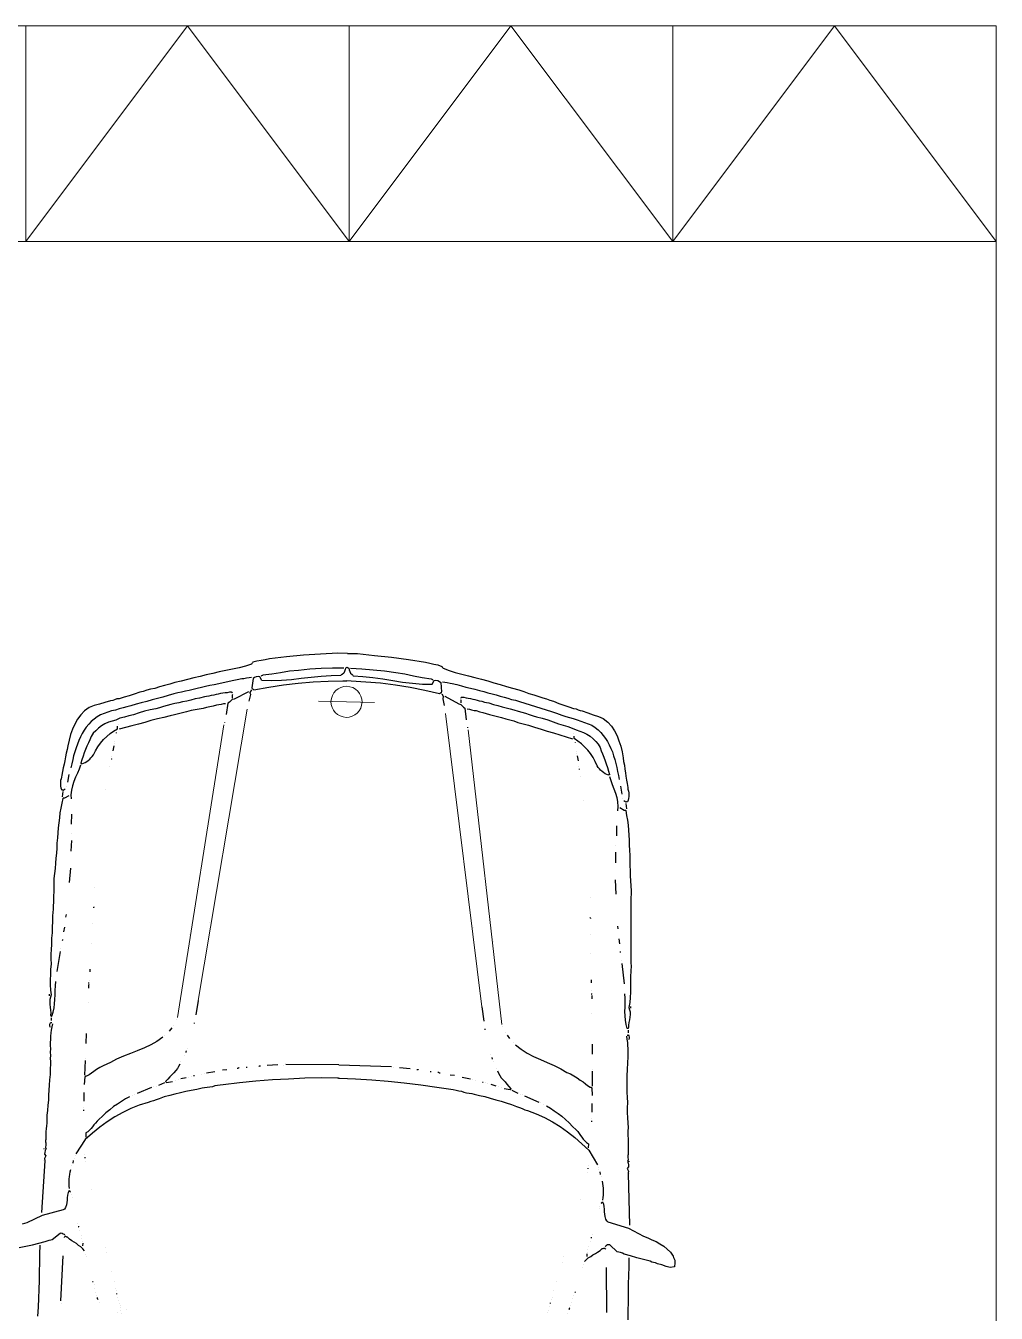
# Model space of a CAD drawing. Header units: metres. Extents: x -183 to 1639, y -350 to 198.
# Drawn here: x 715.359 to 718.059, y -285.28 to -281.698 of the extents above; entities that cross this region are included whole.
import ezdxf

# ---------------------------------------------------------------- set-up
doc = ezdxf.new("R2010")
doc.units = ezdxf.units.M
doc.header["$MEASUREMENT"] = 0
for name, color, linetype in [('pohled', 4, 'Continuous'), ('stafaz', 254, 'Continuous'), ('ZDIVO', 1, 'Continuous')]:
    doc.layers.add(name, color=color, linetype=linetype)

# ---------------------------------------------------------------- blocks, each defined once
blk = doc.blocks.new('BMW3-PUD')
at = {"lineweight": 0}
for p, q in [((1.0314, 0.4512), (0.2143, 0.3401)), ((0.9833, 0.3943), (0.17, 0.2757)), ((0.1432, 0.0776), (0.1432, 0)), ((0.1432, -0.0776), (0.1432, 0)), ((0.9833, -0.3943), (0.17, -0.2757)), ((1.0314, -0.4512), (0.2143, -0.3401))]:
    blk.add_line(p, q, dxfattribs=at)
for points in [[(1.5236, 0.7387), (1.5228, 0.7394), (1.5213, 0.7394), (1.5198, 0.7409), (1.519, 0.7424), (1.525, 0.7447), (1.5318, 0.7463), (1.5393, 0.7471), (1.546, 0.7472), (1.5528, 0.748), (1.5595, 0.7489), (1.5663, 0.7512), (1.5715, 0.7543), (1.5722, 0.7558), (1.573, 0.7573), (1.5737, 0.758), (1.5737, 0.758), (1.5902, 0.8161), (1.6115, 0.8584), (1.6159, 0.8704), (1.621, 0.8818), (1.6261, 0.8938), (1.632, 0.9044), (1.6386, 0.915), (1.6468, 0.9249), (1.6549, 0.934), (1.6653, 0.9416), (1.6691, 0.9432), (1.6728, 0.9447), (1.6765, 0.9462), (1.6803, 0.9471), (1.684, 0.9471), (1.6878, 0.9471), (1.6916, 0.9464), (1.6953, 0.9457), (1.697, 0.9345), (1.6948, 0.9232), (1.6905, 0.9111), (1.6876, 0.8991), (1.6855, 0.893), (1.684, 0.8878), (1.6833, 0.8825), (1.6811, 0.878), (1.6768, 0.8592), (1.6725, 0.8411), (1.6675, 0.823), (1.6625, 0.8057), (1.6603, 0.8004), (1.6588, 0.7951), (1.6574, 0.7906), (1.6567, 0.7861), (1.6382, 0.7648), (1.6375, 0.7618), (1.6382, 0.7588), (1.6398, 0.7558), (1.6413, 0.7536), (1.6413, 0.7536), (1.6428, 0.7529), (1.6436, 0.7521), (1.6436, 0.7521)], [(1.8455, 0.8206), (1.8207, 0.8203), (1.796, 0.82), (1.7712, 0.8197), (1.7464, 0.8194), (1.7224, 0.8192), (1.6976, 0.8196), (1.6728, 0.8193)], [(0.0086, 0), (0.0085, 0.0275), (0.0125, 0.0749), (0.0164, 0.1222), (0.0218, 0.1696), (0.028, 0.217), (0.0309, 0.229), (0.033, 0.2403), (0.0351, 0.2516), (0.0388, 0.2629), (0.0402, 0.2637), (0.041, 0.2644), (0.0425, 0.266), (0.0439, 0.2667), (0.0498, 0.2833), (0.0548, 0.3006), (0.0591, 0.3187), (0.0634, 0.3376), (0.0677, 0.3556), (0.072, 0.3737), (0.0763, 0.3918), (0.0813, 0.4083), (0.0856, 0.4264), (0.0907, 0.4437), (0.0957, 0.4611), (0.1, 0.4784), (0.1043, 0.4927), (0.1087, 0.507), (0.113, 0.5206), (0.1173, 0.5342), (0.1202, 0.5455), (0.1231, 0.556), (0.1268, 0.5658), (0.1289, 0.5756), (0.1347, 0.5907), (0.1398, 0.605), (0.1434, 0.6186), (0.1485, 0.6322), (0.1491, 0.6389), (0.1513, 0.645), (0.1535, 0.6503), (0.1542, 0.6563), (0.1593, 0.6721), (0.1643, 0.6872), (0.1687, 0.7015), (0.1745, 0.7151), (0.1841, 0.728), (0.1953, 0.7386), (0.2079, 0.747), (0.2214, 0.7547), (0.2355, 0.7601), (0.2505, 0.7655), (0.2662, 0.7695), (0.282, 0.7727), (0.2924, 0.7743), (0.3029, 0.7767), (0.3134, 0.7783), (0.3239, 0.7799), (0.3337, 0.7815), (0.3442, 0.7839), (0.3539, 0.7855), (0.3644, 0.7872), (0.3696, 0.788), (0.3749, 0.7895), (0.3794, 0.7904), (0.3846, 0.7904), (0.3899, 0.7905), (0.3951, 0.7905), (0.3997, 0.7891), (0.4042, 0.7876), (0.4049, 0.7869), (0.4049, 0.7861), (0.405, 0.7846), (0.4057, 0.7832), (0.402, 0.7771)], [(0.421, 0.7668), (0.4283, 0.7789), (0.4283, 0.7804), (0.4283, 0.7812), (0.4283, 0.7827), (0.429, 0.7834), (0.4425, 0.7859), (0.456, 0.7883), (0.4695, 0.7907), (0.483, 0.7916), (0.4972, 0.7933), (0.5107, 0.7942), (0.525, 0.7951), (0.5392, 0.796), (0.5535, 0.7969), (0.5678, 0.7971), (0.582, 0.798), (0.5955, 0.7989), (0.6098, 0.7998), (0.624, 0.8008), (0.6383, 0.8017), (0.6518, 0.8034), (0.6615, 0.8035), (0.6706, 0.8028), (0.6803, 0.803), (0.6901, 0.8031), (0.6991, 0.8032), (0.7089, 0.8033), (0.7186, 0.8034), (0.7276, 0.8035), (0.7374, 0.8036), (0.7471, 0.8038), (0.7562, 0.8046), (0.7659, 0.8047), (0.7749, 0.8048), (0.7847, 0.8049), (0.7937, 0.8051), (0.8035, 0.8052), (0.811, 0.806), (0.8185, 0.8061), (0.8252, 0.8062), (0.832, 0.8063), (0.8395, 0.8063), (0.8462, 0.8064), (0.853, 0.8065), (0.8605, 0.8074), (0.8755, 0.8068), (0.8905, 0.8062), (0.9048, 0.8071), (0.9198, 0.8073), (0.9341, 0.8075), (0.9484, 0.8069), (0.9626, 0.8063), (0.9762, 0.8035), (0.9829, 0.8058), (0.9889, 0.8074), (0.9964, 0.8075), (1.0032, 0.8068), (1.0107, 0.8061), (1.0182, 0.8047), (1.0257, 0.8041), (1.0325, 0.8042), (1.034, 0.8034), (1.0347, 0.8034), (1.0348, 0.8019), (1.0348, 0.8004), (1.0236, 0.7973), (1.0123, 0.7949), (1.0003, 0.794), (0.9883, 0.7931), (0.9756, 0.793), (0.9635, 0.7928), (0.9508, 0.7927), (0.9388, 0.7918)], [(0.8548, 0.7818), (0.911, 0.7892)], [(0.9784, 0.8088), (0.9776, 0.8088), (0.9761, 0.8087), (0.9754, 0.8087), (0.9739, 0.8087)], [(1.04, 0.8027), (1.0475, 0.8028)], [(1.0535, 0.8007), (1.0535, 0.8007), (1.0535, 0.8022), (1.0528, 0.8029), (1.0528, 0.8029), (1.055, 0.8052), (1.0587, 0.8067), (1.0625, 0.8068), (1.0663, 0.8046)], [(1.0566, 0.7984), (1.0648, 0.8), (1.0738, 0.8016), (1.0821, 0.8025), (1.0911, 0.8033), (1.1001, 0.8035), (1.1083, 0.8036), (1.1173, 0.8037), (1.1264, 0.803), (1.1354, 0.8031), (1.1444, 0.8025), (1.1534, 0.8026), (1.1617, 0.8019), (1.1707, 0.802), (1.1797, 0.8022), (1.1887, 0.8023), (1.1977, 0.8024), (1.212, 0.8033), (1.227, 0.8042), (1.2412, 0.8051), (1.2555, 0.8053), (1.269, 0.8055), (1.2833, 0.8064), (1.2975, 0.8073), (1.311, 0.809), (1.3193, 0.8083), (1.3268, 0.8084), (1.3335, 0.8085), (1.341, 0.8093), (1.3485, 0.8094), (1.356, 0.8103), (1.3636, 0.8104), (1.3718, 0.8104), (1.3756, 0.8105), (1.3786, 0.8105), (1.3816, 0.8106), (1.3853, 0.8106), (1.3883, 0.8099), (1.3914, 0.8099), (1.3951, 0.81), (1.3988, 0.8108), (1.4004, 0.8108), (1.4018, 0.8108), (1.4026, 0.8101), (1.4041, 0.8086), (1.4094, 0.8109), (1.4146, 0.8125), (1.4198, 0.8125), (1.4244, 0.8088), (1.4319, 0.8127), (1.4334, 0.8127), (1.4349, 0.812), (1.4356, 0.8112), (1.4379, 0.8112), (1.582, 0.8182)], [(1.4055, 0.8139), (1.4055, 0.8139), (1.4048, 0.8139), (1.4041, 0.8138), (1.4041, 0.8138)], [(1.4378, 0.8143), (1.4378, 0.8143)], [(0.0815, 0.2657), (0.0822, 0.2724), (0.0836, 0.2792), (0.085, 0.2868), (0.0857, 0.2928), (0.0885, 0.3056), (0.0921, 0.3191), (0.095, 0.3312), (0.0978, 0.344), (0.1007, 0.356), (0.1036, 0.3688), (0.1064, 0.3809), (0.1093, 0.3929), (0.1122, 0.4042), (0.115, 0.4162), (0.1179, 0.4268), (0.1208, 0.4381), (0.1236, 0.4487), (0.1265, 0.4592), (0.1286, 0.4697), (0.1315, 0.481), (0.1366, 0.4961), (0.1409, 0.5112), (0.1452, 0.5262), (0.1496, 0.5406), (0.1539, 0.5556), (0.1582, 0.5707), (0.1625, 0.585), (0.1676, 0.6001), (0.1705, 0.6106), (0.1734, 0.6212), (0.1763, 0.6317), (0.1799, 0.6423), (0.1828, 0.6528), (0.1864, 0.6634), (0.19, 0.6732), (0.1937, 0.6838), (0.1996, 0.6929), (0.2062, 0.7012), (0.2129, 0.7088), (0.2211, 0.7156), (0.2293, 0.7225), (0.2382, 0.7279), (0.2471, 0.7332), (0.2569, 0.7378), (0.2666, 0.7424), (0.277, 0.7456), (0.2875, 0.7495), (0.2987, 0.7526), (0.31, 0.7557), (0.3204, 0.7581), (0.3317, 0.7605), (0.3429, 0.7629)], [(0.335, 0.7358), (0.3462, 0.7396), (0.3574, 0.7443), (0.3693, 0.7489), (0.3813, 0.7536), (0.3933, 0.7575), (0.4053, 0.7599), (0.418, 0.7608), (0.43, 0.7602)], [(0.3616, 0.7676), (0.3833, 0.7716)], [(0.3961, 0.774), (0.3961, 0.774)], [(0.4095, 0.7832), (0.4245, 0.7856)], [(0.4721, 0.7584), (0.4999, 0.7588)], [(0.5255, 0.7568), (0.5255, 0.7568)], [(0.545, 0.757), (0.575, 0.7574)], [(0.6223, 0.7579), (0.6621, 0.7607)], [(0.7513, 0.767), (0.7588, 0.7686)], [(0.7866, 0.7712), (0.8001, 0.7736)], [(0.8211, 0.7761), (0.8211, 0.7761), (0.8226, 0.7761), (0.8233, 0.7761), (0.8241, 0.7769)], [(0.8473, 0.7794), (0.8473, 0.7794)], [(1.6856, 0.6955), (1.6802, 0.7007), (1.6749, 0.7059), (1.6711, 0.7127), (1.6665, 0.7186), (1.6627, 0.7253), (1.6588, 0.7313), (1.6543, 0.738), (1.6489, 0.7439), (1.6489, 0.7454), (1.6482, 0.7469), (1.6474, 0.7484), (1.6474, 0.7492), (1.6474, 0.7507), (1.6481, 0.7514), (1.6496, 0.7529), (1.6503, 0.7537)], [(1.7014, 0.7558), (1.8267, 0.7596)], [(0.126, 0.318), (0.126, 0.318), (0.1244, 0.3188), (0.1237, 0.3195), (0.1229, 0.3202), (0.1236, 0.3262), (0.125, 0.3323), (0.1257, 0.3383), (0.1264, 0.3443), (0.1278, 0.3511), (0.1292, 0.3571), (0.1307, 0.3631), (0.1329, 0.3691), (0.1335, 0.3767), (0.1357, 0.3835), (0.1371, 0.3895), (0.1378, 0.3955), (0.1414, 0.4091), (0.1442, 0.4211), (0.1478, 0.4332), (0.1507, 0.4445), (0.1528, 0.4558), (0.1557, 0.4663), (0.1586, 0.4776), (0.1615, 0.4881), (0.1643, 0.4987), (0.1672, 0.5092), (0.1708, 0.5198), (0.1737, 0.5296), (0.1773, 0.5454), (0.1816, 0.5612), (0.1867, 0.5763), (0.1918, 0.5914), (0.1954, 0.6042), (0.199, 0.617), (0.2026, 0.6291), (0.2077, 0.6404), (0.2106, 0.6509), (0.2142, 0.6607), (0.2186, 0.6705), (0.2245, 0.6796), (0.2311, 0.688), (0.2386, 0.6956), (0.246, 0.7024), (0.255, 0.7078), (0.2639, 0.7116), (0.2729, 0.7155), (0.2818, 0.7194), (0.2916, 0.7232), (0.3005, 0.7263), (0.3103, 0.7295), (0.32, 0.7326), (0.3297, 0.7357), (0.3305, 0.7357), (0.3305, 0.7342), (0.3305, 0.7335), (0.3312, 0.7327), (0.3298, 0.7282), (0.3276, 0.7237), (0.3247, 0.7191), (0.3217, 0.7153), (0.318, 0.7108), (0.3143, 0.7077), (0.3106, 0.7039), (0.3061, 0.7009), (0.2942, 0.6955), (0.283, 0.6893), (0.2725, 0.6817), (0.2629, 0.6741), (0.254, 0.665), (0.2458, 0.6558), (0.2384, 0.646), (0.2318, 0.6354), (0.2303, 0.6354), (0.2288, 0.6354), (0.2273, 0.6354), (0.225, 0.6353)], [(1.1907, 0), (1.1907, 0.0026), (1.1909, 0.0476), (1.1927, 0.0935), (1.1959, 0.1386), (1.1991, 0.1836), (1.2038, 0.2295), (1.2093, 0.2746), (1.2155, 0.3197), (1.2169, 0.328), (1.2183, 0.3356), (1.2197, 0.3431), (1.2219, 0.3499), (1.2233, 0.3574), (1.2247, 0.3649), (1.2254, 0.3717), (1.2268, 0.3785), (1.2304, 0.3935), (1.2332, 0.4086), (1.2368, 0.4236), (1.2411, 0.4387), (1.2447, 0.4538), (1.249, 0.4681), (1.2533, 0.4831), (1.2584, 0.4975), (1.2613, 0.5058), (1.2642, 0.5126), (1.2671, 0.5201), (1.2693, 0.5276), (1.278, 0.5525), (1.2875, 0.5752), (1.2993, 0.5978), (1.3118, 0.6198), (1.3258, 0.6402), (1.3413, 0.6607), (1.3583, 0.6811), (1.3761, 0.7009), (1.4164, 0.7254)], [(1.4224, 0.7277), (1.4224, 0.7277)], [(1.4291, 0.73), (1.4291, 0.73)], [(1.4351, 0.7331), (1.4426, 0.734)], [(1.4485, 0.7363), (1.4485, 0.7363)], [(1.4613, 0.7394), (1.468, 0.741), (1.474, 0.7418), (1.4807, 0.7427), (1.4867, 0.7435), (1.4935, 0.7436), (1.5003, 0.7437), (1.507, 0.743), (1.5138, 0.7423)], [(1.5312, 0.735), (1.5312, 0.735)], [(1.5379, 0.7336), (1.5379, 0.7336)], [(0.6742, 0.6895), (0.6742, 0.6895)], [(0.7282, 0.6901), (0.7282, 0.6901), (0.7297, 0.6909), (0.7305, 0.6917), (0.7312, 0.6917)], [(0.7755, 0.6922), (0.7755, 0.6922)], [(0.8295, 0.6943), (0.8295, 0.6943)], [(0.9023, 0.6975), (0.9099, 0.6976)], [(0.9324, 0.6978), (0.9324, 0.6978)], [(0.9421, 0.6994), (0.9421, 0.6994), (0.9414, 0.7002), (0.9398, 0.7002), (0.9398, 0.7002)], [(0.9451, 0.6995), (0.9474, 0.7003), (0.9496, 0.7003), (0.9519, 0.7003), (0.9549, 0.7004)], [(0.9962, 0.7009), (0.9962, 0.7009)], [(1.081, 0.7041), (1.1088, 0.7044)], [(1.0873, 0.4909), (1.0991, 0.5068), (1.1094, 0.5235), (1.1182, 0.5416), (1.1262, 0.5612), (1.1343, 0.5801), (1.1423, 0.599), (1.1511, 0.6179), (1.1607, 0.6352), (1.165, 0.645), (1.1702, 0.6549), (1.1753, 0.664), (1.1812, 0.673), (1.1864, 0.6806), (1.1916, 0.6874), (1.196, 0.6935), (1.2004, 0.701), (1.2004, 0.7018), (1.2004, 0.7033), (1.2011, 0.704), (1.2019, 0.7056), (1.2236, 0.7066)], [(1.1515, 0.7057), (1.1515, 0.7057)], [(1.1561, 0.705), (1.1973, 0.7062)], [(1.2454, 0.7068), (1.2702, 0.7071)], [(1.2552, 0.58), (1.261, 0.5914), (1.2684, 0.602), (1.2758, 0.6133), (1.2832, 0.6239), (1.2921, 0.6338), (1.3009, 0.6444), (1.3106, 0.6543), (1.3202, 0.6642), (1.3247, 0.6687), (1.3299, 0.6733), (1.3351, 0.6771), (1.3403, 0.6809), (1.3455, 0.6847), (1.35, 0.6893), (1.3544, 0.6939), (1.3581, 0.6992), (1.3694, 0.6993)], [(1.2882, 0.7073), (1.2882, 0.7073)], [(1.2942, 0.7067), (1.2942, 0.7067), (1.2957, 0.7067), (1.2965, 0.7067), (1.2965, 0.7067)], [(1.4189, 0.7014), (1.4189, 0.7014)], [(1.4279, 0.7), (1.4279, 0.7), (1.4272, 0.7), (1.4257, 0.7), (1.4257, 0.7)], [(1.4377, 0.6971), (1.4377, 0.6971)], [(1.6102, 0.7157), (1.6102, 0.7157)], [(1.62, 0.7136), (1.62, 0.7136), (1.6193, 0.7135), (1.6178, 0.7135), (1.6178, 0.7135)], [(1.6291, 0.7107), (1.6291, 0.7107)], [(1.6449, 0.7063), (1.6449, 0.7063)], [(1.6532, 0.7042), (1.6532, 0.7042)], [(1.6607, 0.7028), (1.6607, 0.7028)], [(1.6645, 0.7013), (1.672, 0.7014)], [(1.6954, 0.6927), (1.6954, 0.6927)], [(1.7014, 0.6905), (1.7014, 0.6905)], [(0.2797, 0.645), (0.2932, 0.6474)], [(0.309, 0.6491), (0.309, 0.6491)], [(0.3157, 0.6507), (0.3157, 0.6507), (0.3165, 0.6507), (0.3172, 0.6507), (0.3172, 0.6507)], [(0.3374, 0.6547), (0.3374, 0.6547)], [(0.4027, 0.6637), (0.4027, 0.6637)], [(1.5138, 0.6793), (1.5138, 0.6793)], [(1.7714, 0.6703), (1.7714, 0.6703), (1.7714, 0.6711), (1.7707, 0.6718), (1.7707, 0.6718)], [(1.7798, 0.6666), (1.7798, 0.6666)], [(1.7895, 0.6653), (1.7895, 0.6653)], [(1.8001, 0.6616), (1.8001, 0.6616)], [(1.8084, 0.6595), (1.8084, 0.6595)], [(1.8204, 0.6551), (1.8197, 0.6559), (1.8189, 0.6566), (1.8167, 0.6566), (1.8152, 0.6573)], [(1.8302, 0.6522), (1.8302, 0.6522)], [(0.1558, 0.3364), (0.1564, 0.3424), (0.1579, 0.3484), (0.1593, 0.3552), (0.16, 0.3612), (0.1629, 0.371), (0.165, 0.3801), (0.1672, 0.3891), (0.17, 0.3981), (0.1721, 0.4094), (0.175, 0.4207), (0.1771, 0.432), (0.1807, 0.4441), (0.1836, 0.4554), (0.1865, 0.4667), (0.1901, 0.478), (0.193, 0.4893), (0.1973, 0.5073), (0.2023, 0.5247), (0.2073, 0.5428), (0.2124, 0.5601), (0.2175, 0.5774), (0.2225, 0.5955), (0.2276, 0.6128), (0.2326, 0.6309)], [(0.219, 0.633), (0.219, 0.633)], [(0.2423, 0.6385), (0.2423, 0.6385), (0.243, 0.6386), (0.2438, 0.6386), (0.2438, 0.6386)], [(0.267, 0.6433), (0.267, 0.6433)], [(0.273, 0.6434), (0.273, 0.6434)], [(1.6742, 0.6368), (1.6742, 0.6368)], [(1.6885, 0.634), (1.6885, 0.634)], [(1.7428, 0.6189), (1.7428, 0.6189)], [(1.7684, 0.6117), (1.7684, 0.6117)], [(1.788, 0.6074), (1.788, 0.6074)], [(1.794, 0.6052), (1.794, 0.6052)], [(1.8046, 0.6031), (1.8046, 0.6031), (1.8038, 0.6031), (1.8023, 0.6031), (1.8023, 0.6031)], [(1.8143, 0.6002), (1.8143, 0.6002)], [(1.8234, 0.5981), (1.8234, 0.5981)], [(1.8309, 0.5952), (1.8309, 0.5952)], [(1.2281, 0.5189), (1.2449, 0.5589)], [(1.2471, 0.5649), (1.2471, 0.5649)], [(1.2522, 0.5725), (1.2522, 0.5725)], [(1.2237, 0.5068), (1.2237, 0.5068)], [(1.2259, 0.5129), (1.2259, 0.5129)], [(1.0605, 0.4666), (1.0702, 0.4735)], [(1.0821, 0.4849), (1.0821, 0.4849)], [(1.1607, 0.4423), (1.1674, 0.4453), (1.1734, 0.4484), (1.1794, 0.453), (1.1853, 0.4583), (1.1912, 0.4636), (1.1972, 0.469), (1.2031, 0.4743), (1.2098, 0.4804), (1.2106, 0.4804), (1.2113, 0.4797), (1.2121, 0.4789), (1.2128, 0.4782), (1.21, 0.4616)], [(1.2135, 0.4834), (1.2216, 0.5001)], [(1.0382, 0.4528), (1.0382, 0.4528)], [(1.0546, 0.4627), (1.0546, 0.4627)], [(1.154, 0.4392), (1.154, 0.4392)], [(1.1985, 0.4239), (1.202, 0.4382)], [(1.2035, 0.445), (1.2035, 0.445)], [(1.2079, 0.4541), (1.2079, 0.4541)], [(0.7998, 0.4222), (0.7998, 0.4222)], [(0.9833, 0.3943), (1.023, 0.4008)], [(1.0448, 0.4041), (1.0448, 0.4041), (1.0463, 0.4041), (1.047, 0.4041), (1.047, 0.4041)], [(1.1166, 0.4229), (1.1166, 0.4229)], [(1.1234, 0.4253), (1.1249, 0.4253), (1.1264, 0.4261), (1.1271, 0.4261), (1.1286, 0.4261)], [(1.1353, 0.4292), (1.1353, 0.4292)], [(1.1927, 0.4006), (1.1927, 0.4006), (1.1927, 0.4021), (1.1927, 0.4028), (1.1927, 0.4028)], [(1.1949, 0.4089), (1.1949, 0.4089)], [(1.197, 0.4164), (1.197, 0.4164)], [(0.7644, 0.3677), (0.7644, 0.3677)], [(1.1799, 0.3441), (1.1841, 0.3675)], [(1.1855, 0.3735), (1.1855, 0.3735)], [(1.1877, 0.381), (1.1877, 0.381)], [(0.1212, 0.2729), (0.1425, 0.313), (0.144, 0.3182), (0.1477, 0.322), (0.1514, 0.3258), (0.1536, 0.3296), (0.1858, 0.3338)], [(0.2068, 0.3378), (0.2068, 0.3378), (0.2075, 0.3378), (0.2083, 0.3378), (0.2083, 0.3378)], [(0.2143, 0.3401), (0.2143, 0.3401)], [(1.1743, 0.311), (1.1749, 0.323)], [(0.1297, 0.3173), (0.132, 0.3181), (0.1342, 0.3181), (0.1372, 0.3181), (0.1395, 0.3182)], [(0.0477, 0), (0.0479, 0.001), (0.0493, 0.0047), (0.0538, 0.0055), (0.0591, 0.0071), (0.0635, 0.0094), (0.0673, 0.014), (0.068, 0.0155), (0.0687, 0.0162), (0.0702, 0.017), (0.0702, 0.017), (0.0714, 0.044), (0.0741, 0.0718), (0.0775, 0.0997), (0.0809, 0.1275), (0.0851, 0.1546), (0.0878, 0.1824), (0.0897, 0.2102), (0.0894, 0.2372), (0.0788, 0.2424), (0.078, 0.2476), (0.0787, 0.2529), (0.0809, 0.2574), (0.0838, 0.2612), (0.1101, 0.2638), (0.1116, 0.263), (0.1131, 0.2623), (0.1139, 0.2608), (0.1154, 0.2586), (0.1069, 0.2172), (0.0998, 0.1765), (0.0943, 0.1352), (0.0896, 0.0938), (0.0871, 0.0525), (0.0853, 0.0119), (0.085, 0)], [(0.1153, 0.2646), (0.1235, 0.2692), (0.1243, 0.2692), (0.1258, 0.2684), (0.1273, 0.2677), (0.1288, 0.2677), (0.1475, 0.2717)], [(0.17, 0.2757), (0.17, 0.2757)], [(1.1667, 0.2546), (1.1667, 0.2546), (1.1667, 0.2561), (1.1667, 0.2568), (1.1666, 0.2576)], [(1.1679, 0.2764), (1.1679, 0.2779), (1.1687, 0.2794), (1.1694, 0.2802), (1.1694, 0.2824)], [(0.0493, 0.0092), (0.0504, 0.0408), (0.0523, 0.0724), (0.0549, 0.1039), (0.059, 0.1355), (0.0617, 0.1603), (0.0667, 0.1851), (0.0709, 0.2092), (0.0744, 0.2341), (0.0751, 0.2356), (0.0759, 0.2378), (0.0766, 0.2386), (0.0766, 0.2393)], [(1.1619, 0.2177), (1.1619, 0.2193), (1.1619, 0.22), (1.1618, 0.2215), (1.1626, 0.2222)], [(1.1572, 0.1696), (1.1598, 0.199)], [(1.153, 0), (1.1552, 0.1471)], [(1.1574, 0.1531), (1.1574, 0.1531)], [(0.0086, 0), (0.0085, -0.0275), (0.0125, -0.0749), (0.0164, -0.1222), (0.0218, -0.1696), (0.028, -0.217), (0.0309, -0.229), (0.033, -0.2403), (0.0351, -0.2516), (0.0388, -0.2629), (0.0402, -0.2637), (0.041, -0.2644), (0.0425, -0.266), (0.0439, -0.2667), (0.0498, -0.2833), (0.0548, -0.3006), (0.0591, -0.3187), (0.0634, -0.3376), (0.0677, -0.3556), (0.072, -0.3737), (0.0763, -0.3918), (0.0813, -0.4083), (0.0856, -0.4264), (0.0907, -0.4437), (0.0957, -0.4611), (0.1, -0.4784), (0.1043, -0.4927), (0.1087, -0.507), (0.113, -0.5206), (0.1173, -0.5342), (0.1202, -0.5455), (0.1231, -0.556), (0.1268, -0.5658), (0.1289, -0.5756), (0.1347, -0.5907), (0.1398, -0.605), (0.1434, -0.6186), (0.1485, -0.6322), (0.1491, -0.6389), (0.1513, -0.645), (0.1535, -0.6503), (0.1542, -0.6563), (0.1593, -0.6721), (0.1643, -0.6872), (0.1687, -0.7015), (0.1745, -0.7151), (0.1841, -0.728), (0.1953, -0.7386), (0.2079, -0.747), (0.2214, -0.7547), (0.2355, -0.7601), (0.2505, -0.7655), (0.2662, -0.7695), (0.282, -0.7727), (0.2924, -0.7743), (0.3029, -0.7767), (0.3134, -0.7783), (0.3239, -0.7799), (0.3337, -0.7815), (0.3442, -0.7839), (0.3539, -0.7855), (0.3644, -0.7872), (0.3696, -0.788), (0.3749, -0.7895), (0.3794, -0.7904), (0.3846, -0.7904), (0.3899, -0.7905), (0.3951, -0.7905), (0.3997, -0.7891), (0.4042, -0.7876), (0.4049, -0.7869), (0.4049, -0.7861), (0.405, -0.7846), (0.4057, -0.7832), (0.402, -0.7771)], [(1.153, 0), (1.1552, -0.1471)], [(1.1907, 0), (1.1907, -0.0026), (1.1909, -0.0476), (1.1927, -0.0935), (1.1959, -0.1386), (1.1991, -0.1836), (1.2038, -0.2295), (1.2093, -0.2746), (1.2155, -0.3197), (1.2169, -0.328), (1.2183, -0.3356), (1.2197, -0.3431), (1.2219, -0.3499), (1.2233, -0.3574), (1.2247, -0.3649), (1.2254, -0.3717), (1.2268, -0.3785), (1.2304, -0.3935), (1.2332, -0.4086), (1.2368, -0.4236), (1.2411, -0.4387), (1.2447, -0.4538), (1.249, -0.4681), (1.2533, -0.4831), (1.2584, -0.4975), (1.2613, -0.5058), (1.2642, -0.5126), (1.2671, -0.5201), (1.2693, -0.5276), (1.278, -0.5525), (1.2875, -0.5752), (1.2993, -0.5978), (1.3118, -0.6198), (1.3258, -0.6402), (1.3413, -0.6607), (1.3583, -0.6811), (1.3761, -0.7009), (1.4164, -0.7254)], [(0.0477, 0), (0.0479, -0.001), (0.0493, -0.0047), (0.0538, -0.0055), (0.0591, -0.0071), (0.0635, -0.0094), (0.0673, -0.014), (0.068, -0.0155), (0.0687, -0.0162), (0.0702, -0.017), (0.0702, -0.017), (0.0714, -0.044), (0.0741, -0.0718), (0.0775, -0.0997), (0.0809, -0.1275), (0.0851, -0.1546), (0.0878, -0.1824), (0.0897, -0.2102), (0.0894, -0.2372), (0.0788, -0.2424), (0.078, -0.2476), (0.0787, -0.2529), (0.0809, -0.2574), (0.0838, -0.2612), (0.1101, -0.2638), (0.1116, -0.263), (0.1131, -0.2623), (0.1139, -0.2608), (0.1154, -0.2586), (0.1069, -0.2172), (0.0998, -0.1765), (0.0943, -0.1352), (0.0896, -0.0938), (0.0871, -0.0525), (0.0853, -0.0119), (0.085, 0)], [(0.0493, -0.0092), (0.0504, -0.0408), (0.0523, -0.0724), (0.0549, -0.1039), (0.059, -0.1355), (0.0617, -0.1603), (0.0667, -0.1851), (0.0709, -0.2092), (0.0744, -0.2341), (0.0751, -0.2356), (0.0759, -0.2378), (0.0766, -0.2386), (0.0766, -0.2393)], [(1.1572, -0.1696), (1.1598, -0.199)], [(1.1574, -0.1531), (1.1574, -0.1531)], [(1.1619, -0.2177), (1.1619, -0.2193), (1.1619, -0.22), (1.1618, -0.2215), (1.1626, -0.2222)], [(0.0815, -0.2657), (0.0822, -0.2724), (0.0836, -0.2792), (0.085, -0.2868), (0.0857, -0.2928), (0.0885, -0.3056), (0.0921, -0.3191), (0.095, -0.3312), (0.0978, -0.344), (0.1007, -0.356), (0.1036, -0.3688), (0.1064, -0.3809), (0.1093, -0.3929), (0.1122, -0.4042), (0.115, -0.4162), (0.1179, -0.4268), (0.1208, -0.4381), (0.1236, -0.4487), (0.1265, -0.4592), (0.1286, -0.4697), (0.1315, -0.481), (0.1366, -0.4961), (0.1409, -0.5112), (0.1452, -0.5262), (0.1496, -0.5406), (0.1539, -0.5556), (0.1582, -0.5707), (0.1625, -0.585), (0.1676, -0.6001), (0.1705, -0.6106), (0.1734, -0.6212), (0.1763, -0.6317), (0.1799, -0.6423), (0.1828, -0.6528), (0.1864, -0.6634), (0.19, -0.6732), (0.1937, -0.6838), (0.1996, -0.6929), (0.2062, -0.7012), (0.2129, -0.7088), (0.2211, -0.7156), (0.2293, -0.7225), (0.2382, -0.7279), (0.2471, -0.7332), (0.2569, -0.7378), (0.2666, -0.7424), (0.277, -0.7456), (0.2875, -0.7495), (0.2987, -0.7526), (0.31, -0.7557), (0.3204, -0.7581), (0.3317, -0.7605), (0.3429, -0.7629)], [(0.1153, -0.2646), (0.1235, -0.2692), (0.1243, -0.2692), (0.1258, -0.2684), (0.1273, -0.2677), (0.1288, -0.2677), (0.1475, -0.2717)], [(0.1212, -0.2729), (0.1425, -0.313), (0.144, -0.3182), (0.1477, -0.322), (0.1514, -0.3258), (0.1536, -0.3296), (0.1858, -0.3338)], [(0.17, -0.2757), (0.17, -0.2757)], [(1.1667, -0.2546), (1.1667, -0.2546), (1.1667, -0.2561), (1.1667, -0.2568), (1.1666, -0.2576)], [(1.1679, -0.2764), (1.1679, -0.2779), (1.1687, -0.2794), (1.1694, -0.2802), (1.1694, -0.2824)], [(0.126, -0.318), (0.126, -0.318), (0.1244, -0.3188), (0.1237, -0.3195), (0.1229, -0.3202), (0.1236, -0.3262), (0.125, -0.3323), (0.1257, -0.3383), (0.1264, -0.3443), (0.1278, -0.3511), (0.1292, -0.3571), (0.1307, -0.3631), (0.1329, -0.3691), (0.1335, -0.3767), (0.1357, -0.3835), (0.1371, -0.3895), (0.1378, -0.3955), (0.1414, -0.4091), (0.1442, -0.4211), (0.1478, -0.4332), (0.1507, -0.4445), (0.1528, -0.4558), (0.1557, -0.4663), (0.1586, -0.4776), (0.1615, -0.4881), (0.1643, -0.4987), (0.1672, -0.5092), (0.1708, -0.5198), (0.1737, -0.5296), (0.1773, -0.5454), (0.1816, -0.5612), (0.1867, -0.5763), (0.1918, -0.5914), (0.1954, -0.6042), (0.199, -0.617), (0.2026, -0.6291), (0.2077, -0.6404), (0.2106, -0.6509), (0.2142, -0.6607), (0.2186, -0.6705), (0.2245, -0.6796), (0.2311, -0.688), (0.2386, -0.6956), (0.246, -0.7024), (0.255, -0.7078), (0.2639, -0.7116), (0.2729, -0.7155), (0.2818, -0.7194), (0.2916, -0.7232), (0.3005, -0.7263), (0.3103, -0.7295), (0.32, -0.7326), (0.3297, -0.7357), (0.3305, -0.7357), (0.3305, -0.7342), (0.3305, -0.7335), (0.3312, -0.7327), (0.3298, -0.7282), (0.3276, -0.7237), (0.3247, -0.7191), (0.3217, -0.7153), (0.318, -0.7108), (0.3143, -0.7077), (0.3106, -0.7039), (0.3061, -0.7009), (0.2942, -0.6955), (0.283, -0.6893), (0.2725, -0.6817), (0.2629, -0.6741), (0.254, -0.665), (0.2458, -0.6558), (0.2384, -0.646), (0.2318, -0.6354), (0.2303, -0.6354), (0.2288, -0.6354), (0.2273, -0.6354), (0.225, -0.6353)], [(0.1297, -0.3173), (0.132, -0.3181), (0.1342, -0.3181), (0.1372, -0.3181), (0.1395, -0.3182)], [(1.1743, -0.311), (1.1749, -0.323)], [(0.1558, -0.3364), (0.1564, -0.3424), (0.1579, -0.3484), (0.1593, -0.3552), (0.16, -0.3612), (0.1629, -0.371), (0.165, -0.3801), (0.1672, -0.3891), (0.17, -0.3981), (0.1721, -0.4094), (0.175, -0.4207), (0.1771, -0.432), (0.1807, -0.4441), (0.1836, -0.4554), (0.1865, -0.4667), (0.1901, -0.478), (0.193, -0.4893), (0.1973, -0.5073), (0.2023, -0.5247), (0.2073, -0.5428), (0.2124, -0.5601), (0.2175, -0.5774), (0.2225, -0.5955), (0.2276, -0.6128), (0.2326, -0.6309)], [(0.2068, -0.3378), (0.2068, -0.3378), (0.2075, -0.3378), (0.2083, -0.3378), (0.2083, -0.3378)], [(0.2143, -0.3401), (0.2143, -0.3401)], [(1.1799, -0.3441), (1.1841, -0.3675)], [(0.7644, -0.3677), (0.7644, -0.3677)], [(1.1855, -0.3735), (1.1855, -0.3735)], [(1.1877, -0.381), (1.1877, -0.381)], [(0.7998, -0.4222), (0.7998, -0.4222)], [(0.9833, -0.3943), (1.023, -0.4008)], [(1.0448, -0.4041), (1.0448, -0.4041), (1.0463, -0.4041), (1.047, -0.4041), (1.047, -0.4041)], [(1.1166, -0.4229), (1.1166, -0.4229)], [(1.1234, -0.4253), (1.1249, -0.4253), (1.1264, -0.4261), (1.1271, -0.4261), (1.1286, -0.4261)], [(1.1353, -0.4292), (1.1353, -0.4292)], [(1.1927, -0.4006), (1.1927, -0.4006), (1.1927, -0.4021), (1.1927, -0.4028), (1.1927, -0.4028)], [(1.1949, -0.4089), (1.1949, -0.4089)], [(1.197, -0.4164), (1.197, -0.4164)], [(1.1985, -0.4239), (1.202, -0.4382)], [(1.0382, -0.4528), (1.0382, -0.4528)], [(1.0546, -0.4627), (1.0546, -0.4627)], [(1.154, -0.4392), (1.154, -0.4392)], [(1.1607, -0.4423), (1.1674, -0.4453), (1.1734, -0.4484), (1.1794, -0.453), (1.1853, -0.4583), (1.1912, -0.4636), (1.1972, -0.469), (1.2031, -0.4743), (1.2098, -0.4804), (1.2106, -0.4804), (1.2113, -0.4797), (1.2121, -0.4789), (1.2128, -0.4782), (1.21, -0.4616)], [(1.2035, -0.445), (1.2035, -0.445)], [(1.2079, -0.4541), (1.2079, -0.4541)], [(1.0605, -0.4666), (1.0702, -0.4735)], [(1.0821, -0.4849), (1.0821, -0.4849)], [(1.0873, -0.4909), (1.0991, -0.5068), (1.1094, -0.5235), (1.1182, -0.5416), (1.1262, -0.5612), (1.1343, -0.5801), (1.1423, -0.599), (1.1511, -0.6179), (1.1607, -0.6352), (1.165, -0.645), (1.1702, -0.6549), (1.1753, -0.664), (1.1812, -0.673), (1.1864, -0.6806), (1.1916, -0.6874), (1.196, -0.6935), (1.2004, -0.701), (1.2004, -0.7018), (1.2004, -0.7033), (1.2011, -0.704), (1.2019, -0.7056), (1.2236, -0.7066)], [(1.2135, -0.4834), (1.2216, -0.5001)], [(1.2237, -0.5068), (1.2237, -0.5068)], [(1.2259, -0.5129), (1.2259, -0.5129)], [(1.2281, -0.5189), (1.2449, -0.5589)], [(1.2471, -0.5649), (1.2471, -0.5649)], [(1.2522, -0.5725), (1.2522, -0.5725)], [(1.2552, -0.58), (1.261, -0.5914), (1.2684, -0.602), (1.2758, -0.6133), (1.2832, -0.6239), (1.2921, -0.6338), (1.3009, -0.6444), (1.3106, -0.6543), (1.3202, -0.6642), (1.3247, -0.6687), (1.3299, -0.6733), (1.3351, -0.6771), (1.3403, -0.6809), (1.3455, -0.6847), (1.35, -0.6893), (1.3544, -0.6939), (1.3581, -0.6992), (1.3694, -0.6993)], [(1.788, -0.6074), (1.788, -0.6074)], [(1.794, -0.6052), (1.794, -0.6052)], [(1.8046, -0.6031), (1.8046, -0.6031), (1.8038, -0.6031), (1.8023, -0.6031), (1.8023, -0.6031)], [(1.8143, -0.6002), (1.8143, -0.6002)], [(1.8234, -0.5981), (1.8234, -0.5981)], [(1.8309, -0.5952), (1.8309, -0.5952)], [(1.8347, -0.5937), (1.8347, -0.5937)], [(1.8422, -0.5923), (1.8422, -0.5923)], [(1.8477, -0.5743), (1.8477, -0.5743)], [(1.8498, -0.5909), (1.8498, -0.5909)], [(1.8556, -0.6007), (1.8556, -0.6007)], [(1.8573, -0.588), (1.8573, -0.588)], [(0.219, -0.633), (0.219, -0.633)], [(0.2423, -0.6385), (0.2423, -0.6385), (0.243, -0.6386), (0.2438, -0.6386), (0.2438, -0.6386)], [(0.267, -0.6433), (0.267, -0.6433)], [(0.273, -0.6434), (0.273, -0.6434)], [(1.6742, -0.6368), (1.6742, -0.6368)], [(1.6885, -0.634), (1.6885, -0.634)], [(1.7428, -0.6189), (1.7428, -0.6189)], [(1.7684, -0.6117), (1.7684, -0.6117)], [(0.2797, -0.645), (0.2932, -0.6474)], [(0.309, -0.6491), (0.309, -0.6491)], [(0.3157, -0.6507), (0.3157, -0.6507), (0.3165, -0.6507), (0.3172, -0.6507), (0.3172, -0.6507)], [(0.3374, -0.6547), (0.3374, -0.6547)], [(0.4027, -0.6637), (0.4027, -0.6637)], [(1.5138, -0.6793), (1.5138, -0.6793)], [(1.7714, -0.6703), (1.7714, -0.6703), (1.7714, -0.6711), (1.7707, -0.6718), (1.7707, -0.6718)], [(1.7798, -0.6666), (1.7798, -0.6666)], [(1.7895, -0.6653), (1.7895, -0.6653)], [(1.8001, -0.6616), (1.8001, -0.6616)], [(1.8084, -0.6595), (1.8084, -0.6595)], [(1.8204, -0.6551), (1.8197, -0.6559), (1.8189, -0.6566), (1.8167, -0.6566), (1.8152, -0.6573)], [(1.8302, -0.6522), (1.8302, -0.6522)], [(0.6742, -0.6895), (0.6742, -0.6895)], [(0.7282, -0.6901), (0.7282, -0.6901), (0.7297, -0.6909), (0.7305, -0.6917), (0.7312, -0.6917)], [(0.7755, -0.6922), (0.7755, -0.6922)], [(0.8295, -0.6943), (0.8295, -0.6943)], [(0.9023, -0.6975), (0.9099, -0.6976)], [(0.9324, -0.6978), (0.9324, -0.6978)], [(0.9421, -0.6994), (0.9421, -0.6994), (0.9414, -0.7002), (0.9398, -0.7002), (0.9398, -0.7002)], [(0.9451, -0.6995), (0.9474, -0.7003), (0.9496, -0.7003), (0.9519, -0.7003), (0.9549, -0.7004)], [(0.9962, -0.7009), (0.9962, -0.7009)], [(1.081, -0.7041), (1.1088, -0.7044)], [(1.1515, -0.7057), (1.1515, -0.7057)], [(1.1561, -0.705), (1.1973, -0.7062)], [(1.2454, -0.7068), (1.2702, -0.7071)], [(1.2882, -0.7073), (1.2882, -0.7073)], [(1.2942, -0.7067), (1.2942, -0.7067), (1.2957, -0.7067), (1.2965, -0.7067), (1.2965, -0.7067)], [(1.4189, -0.7014), (1.4189, -0.7014)], [(1.4279, -0.7), (1.4279, -0.7), (1.4272, -0.7), (1.4257, -0.7), (1.4257, -0.7)], [(1.4377, -0.6971), (1.4377, -0.6971)], [(1.6102, -0.7157), (1.6102, -0.7157)], [(1.62, -0.7136), (1.62, -0.7136), (1.6193, -0.7135), (1.6178, -0.7135), (1.6178, -0.7135)], [(1.6291, -0.7107), (1.6291, -0.7107)], [(1.6449, -0.7063), (1.6449, -0.7063)], [(1.6856, -0.6955), (1.6802, -0.7007), (1.6749, -0.7059), (1.6711, -0.7127), (1.6665, -0.7186), (1.6627, -0.7253), (1.6588, -0.7313), (1.6543, -0.738), (1.6489, -0.7439), (1.6489, -0.7454), (1.6482, -0.7469), (1.6474, -0.7484), (1.6474, -0.7492), (1.6474, -0.7507), (1.6481, -0.7514), (1.6496, -0.7529), (1.6503, -0.7537)], [(1.6532, -0.7042), (1.6532, -0.7042)], [(1.6607, -0.7028), (1.6607, -0.7028)], [(1.6645, -0.7013), (1.672, -0.7014)], [(1.6954, -0.6927), (1.6954, -0.6927)], [(1.7014, -0.6905), (1.7014, -0.6905)], [(0.335, -0.7358), (0.3462, -0.7396), (0.3574, -0.7443), (0.3693, -0.7489), (0.3813, -0.7536), (0.3933, -0.7575), (0.4053, -0.7599), (0.418, -0.7608), (0.43, -0.7602)], [(1.4224, -0.7277), (1.4224, -0.7277)], [(1.4291, -0.73), (1.4291, -0.73)], [(1.4351, -0.7331), (1.4426, -0.734)], [(1.4485, -0.7363), (1.4485, -0.7363)], [(1.4613, -0.7394), (1.468, -0.741), (1.474, -0.7418), (1.4807, -0.7427), (1.4867, -0.7435), (1.4935, -0.7436), (1.5003, -0.7437), (1.507, -0.743), (1.5138, -0.7423)], [(1.5236, -0.7387), (1.5228, -0.7394), (1.5213, -0.7394), (1.5198, -0.7409), (1.519, -0.7424), (1.525, -0.7447), (1.5318, -0.7463), (1.5393, -0.7471), (1.546, -0.7472), (1.5528, -0.748), (1.5595, -0.7489), (1.5663, -0.7512), (1.5715, -0.7543), (1.5722, -0.7558), (1.573, -0.7573), (1.5737, -0.758), (1.5737, -0.758), (1.5902, -0.8161), (1.6115, -0.8584), (1.6159, -0.8704)], [(1.6811, -0.878), (1.6768, -0.8592), (1.6725, -0.8411), (1.6675, -0.823), (1.6625, -0.8057), (1.6603, -0.8004), (1.6588, -0.7951), (1.6574, -0.7906), (1.6567, -0.7861), (1.6382, -0.7648), (1.6375, -0.7618), (1.6382, -0.7588), (1.6398, -0.7558), (1.6413, -0.7536), (1.6413, -0.7536), (1.6428, -0.7529), (1.6436, -0.7521), (1.6436, -0.7521)], [(1.5312, -0.735), (1.5312, -0.735)], [(1.5379, -0.7336), (1.5379, -0.7336)], [(0.3616, -0.7676), (0.3833, -0.7716)], [(0.3961, -0.774), (0.3961, -0.774)], [(0.4095, -0.7832), (0.4245, -0.7856)], [(0.421, -0.7668), (0.4283, -0.7789), (0.4283, -0.7804), (0.4283, -0.7812), (0.4283, -0.7827), (0.429, -0.7834), (0.4425, -0.7859), (0.456, -0.7883), (0.4695, -0.7907), (0.483, -0.7916), (0.4972, -0.7933), (0.5107, -0.7942), (0.525, -0.7951), (0.5392, -0.796), (0.5535, -0.7969), (0.5678, -0.7971), (0.582, -0.798), (0.5955, -0.7989), (0.6098, -0.7998), (0.624, -0.8008), (0.6383, -0.8017), (0.6518, -0.8034), (0.6615, -0.8035), (0.6706, -0.8028), (0.6803, -0.803), (0.6901, -0.8031), (0.6991, -0.8032), (0.7089, -0.8033), (0.7186, -0.8034), (0.7276, -0.8035), (0.7374, -0.8036), (0.7471, -0.8038), (0.7562, -0.8046), (0.7659, -0.8047), (0.7749, -0.8048), (0.7847, -0.8049), (0.7937, -0.8051), (0.8035, -0.8052), (0.811, -0.806), (0.8185, -0.8061), (0.8252, -0.8062), (0.832, -0.8063), (0.8395, -0.8063), (0.8462, -0.8064), (0.853, -0.8065), (0.8605, -0.8074), (0.8755, -0.8068), (0.8905, -0.8062), (0.9048, -0.8071), (0.9198, -0.8073), (0.9341, -0.8075), (0.9484, -0.8069), (0.9626, -0.8063), (0.9762, -0.8035), (0.9829, -0.8058), (0.9889, -0.8074), (0.9964, -0.8075), (1.0032, -0.8068), (1.0107, -0.8061), (1.0182, -0.8047), (1.0257, -0.8041), (1.0325, -0.8042), (1.034, -0.8034), (1.0347, -0.8034), (1.0348, -0.8019), (1.0348, -0.8004), (1.0236, -0.7973), (1.0123, -0.7949), (1.0003, -0.794), (0.9883, -0.7931), (0.9756, -0.793), (0.9635, -0.7928), (0.9508, -0.7927), (0.9388, -0.7918)], [(0.4721, -0.7584), (0.4999, -0.7588)], [(0.5255, -0.7568), (0.5255, -0.7568)], [(0.545, -0.757), (0.575, -0.7574)], [(0.6223, -0.7579), (0.6621, -0.7607)], [(0.7513, -0.767), (0.7588, -0.7686)], [(0.7866, -0.7712), (0.8001, -0.7736)], [(0.8211, -0.7761), (0.8211, -0.7761), (0.8226, -0.7761), (0.8233, -0.7761), (0.8241, -0.7769)], [(0.8473, -0.7794), (0.8473, -0.7794)], [(0.8548, -0.7818), (0.911, -0.7892)], [(1.7014, -0.7558), (1.8267, -0.7596)], [(1.8327, -0.7574), (1.8327, -0.7574)], [(0.9784, -0.8088), (0.9776, -0.8088), (0.9761, -0.8087), (0.9754, -0.8087), (0.9739, -0.8087)], [(1.04, -0.8027), (1.0475, -0.8028)], [(1.0535, -0.8007), (1.0535, -0.8007), (1.0535, -0.8022), (1.0528, -0.8029), (1.0528, -0.8029), (1.055, -0.8052), (1.0587, -0.8067), (1.0625, -0.8068), (1.0663, -0.8046)], [(1.0566, -0.7984), (1.0648, -0.8), (1.0738, -0.8016), (1.0821, -0.8025), (1.0911, -0.8033), (1.1001, -0.8035), (1.1083, -0.8036), (1.1173, -0.8037), (1.1264, -0.803), (1.1354, -0.8031), (1.1444, -0.8025), (1.1534, -0.8026), (1.1617, -0.8019), (1.1707, -0.802), (1.1797, -0.8022), (1.1887, -0.8023), (1.1977, -0.8024), (1.212, -0.8033), (1.227, -0.8042), (1.2412, -0.8051), (1.2555, -0.8053), (1.269, -0.8055), (1.2833, -0.8064), (1.2975, -0.8073), (1.311, -0.809), (1.3193, -0.8083), (1.3268, -0.8084), (1.3335, -0.8085), (1.341, -0.8093), (1.3485, -0.8094), (1.356, -0.8103), (1.3636, -0.8104), (1.3718, -0.8104), (1.3756, -0.8105), (1.3786, -0.8105), (1.3816, -0.8106), (1.3853, -0.8106), (1.3883, -0.8099), (1.3914, -0.8099), (1.3951, -0.81), (1.3988, -0.8108), (1.4004, -0.8108), (1.4018, -0.8108), (1.4026, -0.8101), (1.4041, -0.8086), (1.4094, -0.8109), (1.4146, -0.8125), (1.4198, -0.8125), (1.4244, -0.8088), (1.4319, -0.8127), (1.4334, -0.8127), (1.4349, -0.812), (1.4356, -0.8112), (1.4379, -0.8112), (1.582, -0.8182)], [(1.4055, -0.8139), (1.4055, -0.8139), (1.4048, -0.8139), (1.4041, -0.8138), (1.4041, -0.8138)], [(1.4378, -0.8143), (1.4378, -0.8143)], [(1.8703, -0.8217), (1.8455, -0.8206), (1.8207, -0.8203), (1.796, -0.82), (1.7712, -0.8197), (1.7464, -0.8194), (1.7224, -0.8192), (1.6976, -0.8196), (1.6728, -0.8193)]]:
    blk.add_lwpolyline(points)
for start, end in [(0, 180), (180, 0)]:
    blk.add_arc((0.1432, 0), 0.0432, start, end, dxfattribs=at)

msp = doc.modelspace()

# ---------------------------------------------------------------- linework, layer by layer
at = {"layer": 'pohled', "linetype": 'Continuous', "lineweight": 0}
for p, q in [((715.3594, -282.2979), (715.8094, -281.6979)), ((715.3594, -282.2979), (715.3594, -281.6979)), ((715.8094, -281.6979), (716.2594, -282.2979)), ((716.2594, -282.2979), (716.2594, -281.6979)), ((716.2594, -282.2979), (716.7094, -281.6979)), ((716.7094, -281.6979), (717.1594, -282.2979)), ((717.1594, -282.2979), (717.1594, -281.6979)), ((717.1594, -282.2979), (717.6094, -281.6979)), ((717.6094, -281.6979), (718.0594, -282.2979)), ((712.0594, -282.2979), (718.0594, -282.2979))]:
    msp.add_line(p, q, dxfattribs=at)
at = {"layer": 'ZDIVO', "linetype": 'Continuous', "lineweight": 0}
for p, q in [((712.0594, -281.6979), (718.0594, -281.6979)), ((718.0594, -281.6979), (718.0594, -287.1079))]:
    msp.add_line(p, q, dxfattribs=at)

# ---------------------------------------------------------------- block references
at = {"layer": 'stafaz', "linetype": 'Continuous', "lineweight": 0, "rotation": 268.7665193832504}
msp.add_blockref('BMW3-PUD', (716.2549, -283.4357), dxfattribs=at)

doc.saveas('drawing.dxf')
